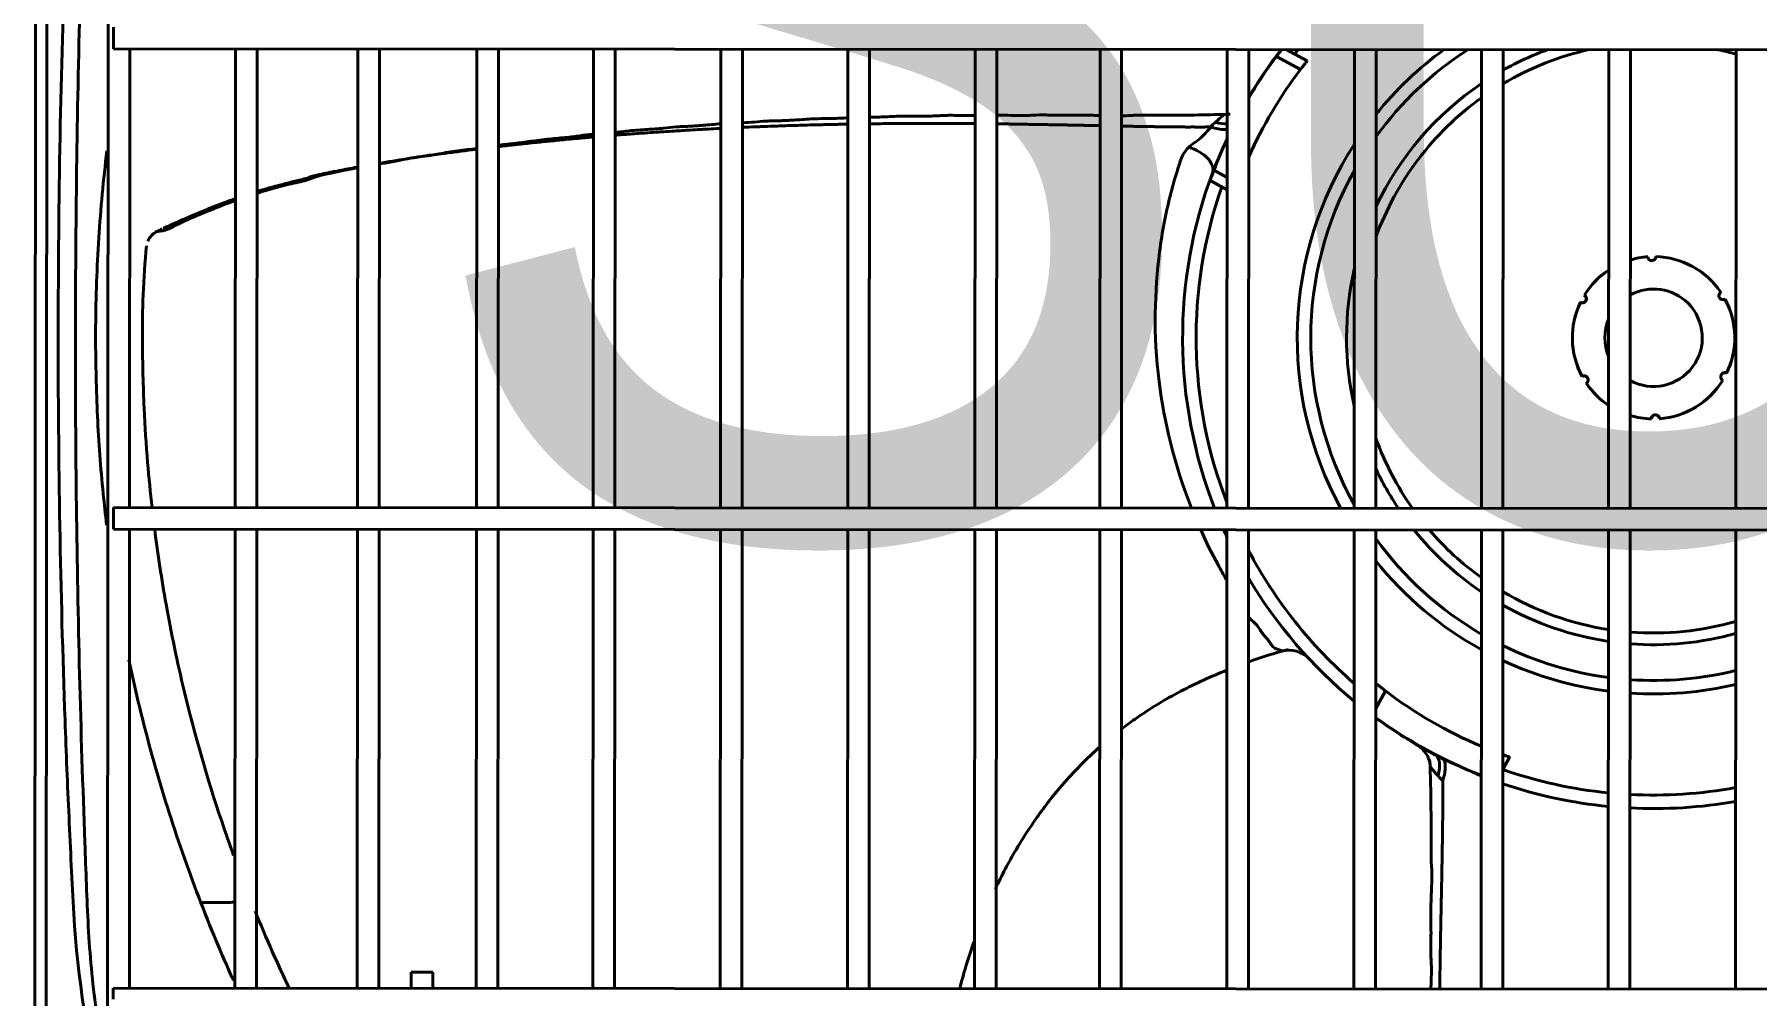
# Model space of a CAD drawing. Extents: x 58467 to 79089, y -33726 to -17391.
# Drawn here: x 78373.81 to 78405.62, y -20711.79 to -20694.03 of the extents above; entities that cross this region are included whole.
import ezdxf

# ---------------------------------------------------------------- set-up
doc = ezdxf.new("R2010")
doc.units = 0
doc.header["$LTSCALE"] = 100
doc.layers.add('+ENTE-ST-DOSEME USTU KONDDRENAJ', color=110, linetype='DOSEMEUSTUKONDENSDRENAJ_LINE', lineweight=40)
doc.layers.add('BA_text_material', color=12, linetype='Continuous')
doc.styles.add('text2', font='arial.ttf', dxfattribs={"width": 0.8})
doc.linetypes.add('DOSEMEUSTUKONDENSDRENAJ_LINE', pattern='A,300,-40,["CD",Standard,S=15,R=0,X=-35,Y=-7.5],0', length=340)

# ---------------------------------------------------------------- blocks, each defined once
blk = doc.blocks.new('4. KAT')
at = {"color": 3}
for p, q in [((54064.397, -33424.145, -3.339), (54064.427, -33375.089, -3.339)), ((54064.639, -33375.177, -3.339), (54064.609, -33423.993, -3.339)), ((54065.771, -33376.922, -3.339), (54065.744, -33422.314, -3.339)), ((54065.86, -33395.179, -3.339), (54065.86, -33394.979, -3.339)), ((54065.86, -33395.379, -3.339), (54065.86, -33395.179, -3.339)), ((54065.86, -33395.379, -3.339), (54184.223, -33395.451, -3.339)), ((54066.155, -33403.857, -3.339), (54066.16, -33395.379, -3.339)), ((54068.11, -33395.38, -3.339), (54068.105, -33403.859, -3.339)), ((54068.505, -33403.859, -3.339), (54068.51, -33395.38, -3.339)), ((54070.369, -33395.382, -3.339), (54070.364, -33403.86, -3.339)), ((54070.764, -33403.86, -3.339), (54070.769, -33395.382, -3.339)), ((54072.568, -33395.383, -3.339), (54072.563, -33403.861, -3.339)), ((54072.963, -33403.861, -3.339), (54072.968, -33395.384, -3.339)), ((54074.725, -33395.385, -3.339), (54074.72, -33403.862, -3.339)), ((54075.12, -33403.862, -3.339), (54075.125, -33395.385, -3.339)), ((54077.075, -33395.386, -3.339), (54077.069, -33403.864, -3.339)), ((54077.469, -33403.864, -3.339), (54077.475, -33395.386, -3.339)), ((54079.424, -33395.387, -3.339), (54079.419, -33403.865, -3.339)), ((54079.819, -33403.865, -3.339), (54079.824, -33395.388, -3.339)), ((54081.774, -33395.389, -3.339), (54081.769, -33403.867, -3.339)), ((54082.169, -33403.867, -3.339), (54082.174, -33395.389, -3.339)), ((54084.081, -33395.39, -3.339), (54084.075, -33403.868, -3.339)), ((54084.475, -33403.868, -3.339), (54084.48, -33395.391, -3.339)), ((54086.43, -33395.392, -3.339), (54086.425, -33403.869, -3.339)), ((54086.825, -33403.87, -3.339), (54086.83, -33395.392, -3.339)), ((54087.517, -33395.392, -3.339), (54087.906, -33395.606, -3.339)), ((54088.78, -33395.393, -3.339), (54088.775, -33403.871, -3.339)), ((54089.175, -33403.871, -3.339), (54089.18, -33395.393, -3.339)), ((54091.129, -33395.395, -3.339), (54091.124, -33403.872, -3.339)), ((54091.524, -33403.872, -3.339), (54091.529, -33395.395, -3.339)), ((54093.479, -33395.396, -3.339), (54093.474, -33403.874, -3.339)), ((54093.874, -33403.874, -3.339), (54093.879, -33395.396, -3.339)), ((54095.829, -33395.397, -3.339), (54095.824, -33403.875, -3.339)), ((54087.782, -33395.766, -3.339), (54087.339, -33395.522, -3.339)), ((54086.184, -33397.626, -3.339), (54086.429, -33397.76, -3.339)), ((54086.429, -33397.988, -3.339), (54086.114, -33397.815, -3.339)), ((54084.483, -33398.714, -3.339), (54084.478, -33398.713, -3.339)), ((54084.483, -33398.714, -3.339), (54084.478, -33398.713, -3.339)), ((54184.218, -33403.929, -3.339), (54065.855, -33403.857, -3.339)), ((54065.855, -33404.057, -3.339), (54065.855, -33403.857, -3.339)), ((54065.855, -33404.257, -3.339), (54065.855, -33404.057, -3.339)), ((54065.855, -33404.257, -3.339), (54184.217, -33404.329, -3.339)), ((54066.15, -33412.736, -3.339), (54066.155, -33404.257, -3.339)), ((54068.104, -33404.258, -3.339), (54068.099, -33412.737, -3.339)), ((54068.499, -33412.737, -3.339), (54068.504, -33404.258, -3.339)), ((54070.364, -33404.26, -3.339), (54070.358, -33412.738, -3.339)), ((54070.758, -33412.739, -3.339), (54070.763, -33404.26, -3.339)), ((54072.563, -33404.261, -3.339), (54072.558, -33412.74, -3.339)), ((54072.958, -33412.74, -3.339), (54072.963, -33404.261, -3.339)), ((54074.72, -33404.262, -3.339), (54074.714, -33412.741, -3.339)), ((54075.114, -33412.741, -3.339), (54075.12, -33404.262, -3.339)), ((54077.069, -33404.264, -3.339), (54077.064, -33412.742, -3.339)), ((54077.464, -33412.743, -3.339), (54077.469, -33404.264, -3.339)), ((54079.419, -33404.265, -3.339), (54079.414, -33412.744, -3.339)), ((54079.814, -33412.744, -3.339), (54079.819, -33404.265, -3.339)), ((54081.769, -33404.267, -3.339), (54081.763, -33412.745, -3.339)), ((54082.163, -33412.745, -3.339), (54082.168, -33404.267, -3.339)), ((54084.075, -33404.268, -3.339), (54084.07, -33412.747, -3.339)), ((54084.47, -33412.747, -3.339), (54084.475, -33404.268, -3.339)), ((54086.425, -33404.269, -3.339), (54086.42, -33412.748, -3.339)), ((54086.82, -33412.748, -3.339), (54086.825, -33404.27, -3.339)), ((54088.774, -33404.271, -3.339), (54088.769, -33412.749, -3.339)), ((54089.169, -33412.75, -3.339), (54089.174, -33404.271, -3.339)), ((54091.124, -33404.272, -3.339), (54091.119, -33412.751, -3.339)), ((54091.519, -33412.751, -3.339), (54091.524, -33404.272, -3.339)), ((54093.474, -33404.274, -3.339), (54093.469, -33412.752, -3.339)), ((54093.868, -33412.752, -3.339), (54093.874, -33404.274, -3.339)), ((54095.823, -33404.275, -3.339), (54095.818, -33412.754, -3.339)), ((54087.935, -33406.642, -3.339), (54087.924, -33406.63, -3.339)), ((54089.173, -33407.154, -3.339), (54089.193, -33407.118, -3.339)), ((54089.352, -33407.242, -3.339), (54089.172, -33407.57, -3.339)), ((54091.646, -33408.466, -3.339), (54091.521, -33408.693, -3.339)), ((54067.994, -33411.151, -3.339), (54067.495, -33411.151, -3.339)), ((54071.358, -33412.439, -3.339), (54071.358, -33412.739, -3.339)), ((54071.758, -33412.74, -3.339), (54071.758, -33412.44, -3.339)), ((54184.212, -33412.808, -3.339), (54065.849, -33412.736, -3.339)), ((54065.849, -33412.936, -3.339), (54065.849, -33412.736, -3.339))]:
    blk.add_line(p, q, dxfattribs=at)
at = {"color": 3, "extrusion": (0, 0, -1)}
for centre, radius, start, end in [((-54094.305, -33400.719, 3.339), 8.699, 30.7488, 37.7632), ((-54094.305, -33400.719, 3.339), 6.582, 38.8361, 53.9955), ((-54094.305, -33400.719, 3.339), 5.671, 60.6836, 69.8355), ((-54094.305, -33400.719, 3.339), 8.191, 24.1036, 37.2082), ((-54094.305, -33400.719, 3.339), 5.671, 25.2911, 55.9305), ((-54094.305, -33400.719, 3.339), 6.582, 331.3811, 32.8905), ((-54094.305, -33400.719, 3.339), 8.699, 338.763, 20.4706), ((-54094.305, -33400.719, 3.339), 1.5, 73.3885, 85.9198), ((-54094.305, -33400.719, 3.339), 1.5, 73.3885, 85.82), ((-54094.274, -33399.219, 3.339), 0.075, 180.2174, 357.3523), ((-54094.305, -33400.719, 3.339), 1.5, 91.5498, 145.82), ((-54094.305, -33400.719, 3.339), 1.5, 91.65, 145.9198), ((-54094.305, -33400.719, 3.339), 5.671, 347.1649, 12.8937), ((-54094.305, -33400.719, 3.339), 1.5, 31.5485, 56.4533), ((-54094.305, -33400.719, 3.339), 1.5, 31.65, 56.4538), ((-54095.588, -33399.942, 3.339), 0.075, 240.2174, 57.3523), ((-54094.305, -33400.719, 3.339), 1.5, 331.5498, 25.8212), ((-54094.305, -33400.719, 3.339), 1.5, 331.65, 25.9198), ((-54092.991, -33399.997, 3.339), 0.075, 120.2174, 297.3523), ((-54094.305, -33400.719, 3.339), 1.5, 151.5498, 205.82), ((-54094.305, -33400.719, 3.339), 1.5, 151.65, 205.9198), ((-54093.023, -33401.496, 3.339), 0.075, 60.2174, 237.3523), ((-54095.62, -33401.441, 3.339), 0.075, 300.2174, 117.3523), ((-54094.305, -33400.719, 3.339), 1.5, 303.6166, 325.9198), ((-54094.305, -33400.719, 3.339), 1.5, 303.6167, 325.82), ((-54094.305, -33400.719, 3.339), 1.5, 211.65, 265.9198), ((-54094.305, -33400.719, 3.339), 1.5, 211.5498, 265.82), ((-54094.305, -33400.719, 3.339), 1.5, 271.65, 286.6819), ((-54094.305, -33400.719, 3.339), 1.5, 271.5498, 286.6818), ((-54094.337, -33402.218, 3.339), 0.075, 0.2174, 177.3523), ((-54094.305, -33400.719, 3.339), 5.671, 326.223, 334.7674), ((-54094.305, -33400.719, 3.339), 8.699, 334.9544, 335.9075), ((-54094.305, -33400.719, 3.339), 5.671, 304.128, 321.2055), ((-54094.305, -33400.719, 3.339), 6.582, 298.9136, 321.2224), ((-54094.305, -33400.719, 3.339), 8.699, 309.5, 329.3225), ((-54094.305, -33400.719, 3.339), 5.671, 278.4443, 299.3749), ((-54094.305, -33400.719, 3.339), 5.671, 254.4874, 274.3774), ((-54094.305, -33400.719, 3.339), 6.582, 277.2743, 295.0099), ((-54094.305, -33400.719, 3.339), 6.582, 256.6811, 273.7755), ((-54094.305, -33400.719, 3.339), 8.191, 292.8743, 307.2082), ((-54094.305, -33400.719, 3.339), 8.699, 297.7046, 306.1661), ((-54094.305, -33400.719, 3.339), 8.699, 275.5067, 288.6678), ((-54094.305, -33400.719, 3.339), 8.699, 259.97, 272.8647)]:
    blk.add_arc(centre, radius, start, end, dxfattribs=at)
at = {"color": 3}
for centre, radius, start, end in [((54094.305, -33400.719, -3.339), 8.449, 140.9126, 141.6783), ((54094.305, -33400.719, -3.339), 6.332, 122.7589, 144.0551), ((54094.305, -33400.719, -3.339), 5.455, 102.5933, 120.5933), ((54094.305, -33400.719, -3.339), 5.455, 73.782, 77.3314), ((54094.305, -33400.719, -3.339), 8.691, 143.28, 149.3367), ((54094.305, -33400.719, -3.339), 5.455, 125.6107, 160.0582), ((54094.305, -33400.719, -3.339), 8.691, 154.9918, 159.1503), ((54094.305, -33400.719, -3.339), 6.332, 150.7882, 209.142), ((54094.305, -33400.719, -3.339), 8.449, 160.7519, 201.1356), ((54094.305, -33400.719, -3.339), 0.9, 44.9651, 118.4781), ((54094.305, -33400.719, -3.339), 0.9, 241.4519, 44.9651), ((54094.305, -33400.719, -3.339), 0.9, 157.167, 202.7632), ((54094.305, -33400.719, -3.339), 5.455, 199.872, 215.3182), ((54094.305, -33400.719, -3.339), 5.455, 220.6507, 234.3195), ((54094.305, -33400.719, -3.339), 8.449, 207.6919, 229.0906), ((54094.305, -33400.719, -3.339), 6.332, 215.8751, 239.832), ((54094.305, -33400.719, -3.339), 5.455, 239.337, 261.2182), ((54094.305, -33400.719, -3.339), 5.455, 265.4482, 286.1482), ((54094.305, -33400.719, -3.339), 6.332, 243.9326, 262.4389), ((54094.305, -33400.719, -3.339), 6.332, 266.0782, 283.8589), ((54094.305, -33400.719, -3.339), 8.691, 233.7985, 248.508), ((54094.305, -33400.719, -3.339), 8.449, 250.7519, 264.331), ((54094.305, -33400.719, -3.339), 8.449, 267.0506, 280.3304), ((54067.994, -33410.651, -3.339), 0.5, 269.9651, 282.2713)]:
    blk.add_arc(centre, radius, start, end, dxfattribs=at)
at = {"color": 3, "extrusion": (-5.02823e-06, 5.39341e-06, 1)}
blk.add_arc((54087.578, -33406.992, -3.793), 0.5, 43.0528, 106.4328, dxfattribs=at)
at = {"color": 3}
for centre, major_axis, ratio, start_param, end_param in [((54086.161, -33396.442, -3.339), (-0.443, 0.232), 0.512974, 1.938544, 2.458256), ((54085.688, -33397.502, -3.339), (0.468, -0.175), 0.588101, 0, 1.726902), ((54090.029, -33408.863, -3.339), (-0.232, -0.443), 0.512974, 1.938544, 3.141593)]:
    blk.add_ellipse(centre, major_axis=major_axis, ratio=ratio, start_param=start_param, end_param=end_param, dxfattribs=at)
for points, knots in [([(54064.836, -33400.601, -3.339), (54064.837, -33398.203, -3.339), (54064.882, -33395.807, -3.339), (54064.993, -33392.815, -3.339), (54065.019, -33392.217, -3.339), (54065.075, -33391.022, -3.339), (54065.101, -33390.424, -3.339), (54065.213, -33388.638, -3.339), (54065.393, -33387.469, -3.339), (54065.68, -33386.323, -3.339)], [0, 0, 0, 0, 0.5, 0.5, 0.625, 0.625, 0.75, 0.75, 1, 1, 1, 1]), ([(54065.739, -33387.176, -3.339), (54065.665, -33387.551, -3.339), (54065.602, -33387.928, -3.339), (54065.481, -33388.816, -3.339), (54065.433, -33389.329, -3.339), (54065.377, -33390.361, -3.339), (54065.36, -33390.879, -3.339), (54065.3, -33392.432, -3.339), (54065.266, -33393.468, -3.339), (54065.184, -33396.576, -3.339), (54065.156, -33398.648, -3.339), (54065.154, -33400.721, -3.339)], [0, 0, 0, 0, 0.085061, 0.085061, 0.199428, 0.199428, 0.313796, 0.313796, 0.54253, 0.54253, 1, 1, 1, 1]), ([(54087.339, -33395.522, -3.339), (54087.353, -33395.504, -3.339), (54087.367, -33395.486, -3.339), (54087.393, -33395.451, -3.339), (54087.405, -33395.435, -3.339), (54087.425, -33395.41, -3.339), (54087.433, -33395.399, -3.339), (54087.439, -33395.391, -3.339)], [0, 0, 0, 0, 0.355398, 0.355398, 0.710856, 0.710856, 1, 1, 1, 1]), ([(54087.907, -33395.606, -3.339), (54087.906, -33395.606, -3.339), (54087.904, -33395.609, -3.339), (54087.895, -33395.621, -3.339), (54087.888, -33395.629, -3.339), (54087.871, -33395.651, -3.339), (54087.86, -33395.664, -3.339), (54087.837, -33395.694, -3.339), (54087.824, -33395.711, -3.339), (54087.801, -33395.741, -3.339), (54087.792, -33395.753, -3.339), (54087.782, -33395.766, -3.339)], [0, 0, 0, 0, 0.211356, 0.211356, 0.422617, 0.422617, 0.635365, 0.635365, 0.851032, 0.851032, 1, 1, 1, 1]), ([(54079.423, -33396.655, -3.339), (54079.411, -33396.656, -3.339), (54079.303, -33396.664, -3.339), (54079.137, -33396.668, -3.339), (54078.916, -33396.67, -3.339), (54078.677, -33396.679, -3.339), (54078.424, -33396.699, -3.339), (54078.209, -33396.71, -3.339), (54078.037, -33396.712, -3.339), (54077.879, -33396.716, -3.339), (54077.695, -33396.736, -3.339), (54077.548, -33396.743, -3.339), (54077.474, -33396.746, -3.339)], [0, 0, 0, 0, 0.018343, 0.157453, 0.238031, 0.324289, 0.506652, 0.672833, 0.73751, 0.790122, 0.895489, 1, 1, 1, 1]), ([(54081.768, -33396.611, -3.339), (54081.745, -33396.611, -3.339), (54081.62, -33396.614, -3.339), (54081.484, -33396.612, -3.339), (54081.322, -33396.609, -3.339), (54081.239, -33396.61, -3.339), (54081.086, -33396.619, -3.339), (54080.908, -33396.627, -3.339), (54080.69, -33396.623, -3.339), (54080.438, -33396.621, -3.339), (54080.151, -33396.636, -3.339), (54079.949, -33396.644, -3.339), (54079.836, -33396.645, -3.339), (54079.825, -33396.645, -3.339)], [0, 0, 0, 0, 0.038603, 0.211293, 0.242009, 0.269654, 0.324997, 0.458672, 0.537504, 0.623223, 0.806489, 0.981461, 1, 1, 1, 1]), ([(54084.08, -33396.615, -3.339), (54083.991, -33396.611, -3.339), (54083.706, -33396.6, -3.339), (54083.402, -33396.61, -3.339), (54083.156, -33396.605, -3.339), (54083.03, -33396.602, -3.339), (54082.848, -33396.604, -3.339), (54082.652, -33396.621, -3.339), (54082.385, -33396.608, -3.339), (54082.238, -33396.604, -3.339), (54082.172, -33396.604, -3.339)], [0, 0, 0, 0, 0.131646, 0.410876, 0.520141, 0.562705, 0.601468, 0.78581, 0.899724, 1, 1, 1, 1]), ([(54086.487, -33396.588, -3.339), (54086.291, -33396.594, -3.339), (54085.895, -33396.605, -3.339), (54085.473, -33396.608, -3.339), (54085.187, -33396.609, -3.339), (54085.065, -33396.608, -3.339), (54084.933, -33396.61, -3.339), (54084.825, -33396.607, -3.339), (54084.724, -33396.608, -3.339), (54084.608, -33396.613, -3.339), (54084.53, -33396.618, -3.339), (54084.478, -33396.621, -3.339)], [0, 0, 0, 0, 0.286213, 0.579725, 0.615099, 0.700692, 0.766378, 0.829652, 0.869632, 0.911891, 1, 1, 1, 1]), ([(54086.209, -33396.738, -3.339), (54086.261, -33396.691, -3.339), (54086.312, -33396.647, -3.339), (54086.368, -33396.604, -3.339), (54086.378, -33396.594, -3.339), (54086.375, -33396.592, -3.339)], [0, 0, 0, 0, 0.677972, 0.677972, 1, 1, 1, 1]), ([(54074.726, -33397.01, -3.339), (54074.709, -33397.012, -3.339), (54074.63, -33397.019, -3.339), (54074.519, -33397.028, -3.339), (54074.362, -33397.042, -3.339), (54074.22, -33397.056, -3.339), (54074.062, -33397.071, -3.339), (54073.918, -33397.085, -3.339), (54073.776, -33397.099, -3.339), (54073.621, -33397.115, -3.339), (54073.482, -33397.13, -3.339), (54073.33, -33397.146, -3.339), (54073.193, -33397.162, -3.339), (54073.062, -33397.176, -3.339), (54072.992, -33397.185, -3.339), (54072.967, -33397.187, -3.339)], [0, 0, 0, 0, 0.028017, 0.134196, 0.187285, 0.293464, 0.373098, 0.452732, 0.532366, 0.612, 0.718179, 0.771268, 0.877447, 0.957081, 1, 1, 1, 1]), ([(54074.726, -33396.961, -3.339), (54074.71, -33396.962, -3.339), (54074.658, -33396.966, -3.339), (54074.515, -33396.979, -3.339), (54074.298, -33397.015, -3.339), (54074.042, -33397.034, -3.339), (54073.815, -33397.057, -3.339), (54073.586, -33397.087, -3.339), (54073.357, -33397.12, -3.339), (54073.14, -33397.141, -3.339), (54072.999, -33397.158, -3.339), (54072.968, -33397.162, -3.339)], [0, 0, 0, 0, 0.026625, 0.086224, 0.216151, 0.379674, 0.473035, 0.573734, 0.780901, 0.950937, 1, 1, 1, 1]), ([(54077.074, -33396.766, -3.339), (54077.073, -33396.766, -3.339), (54076.957, -33396.775, -3.339), (54076.759, -33396.795, -3.339), (54076.546, -33396.81, -3.339), (54076.372, -33396.817, -3.339), (54076.209, -33396.825, -3.339), (54075.998, -33396.853, -3.339), (54075.766, -33396.868, -3.339), (54075.548, -33396.881, -3.339), (54075.338, -33396.901, -3.339), (54075.204, -33396.917, -3.339), (54075.121, -33396.927, -3.339)], [0, 0, 0, 0, 0.001003, 0.175577, 0.336729, 0.400183, 0.452324, 0.558124, 0.692378, 0.769859, 0.852982, 1, 1, 1, 1]), ([(54077.063, -33396.852, -3.339), (54077.04, -33396.853, -3.339), (54076.951, -33396.858, -3.339), (54076.831, -33396.864, -3.339), (54076.669, -33396.873, -3.339), (54076.524, -33396.881, -3.339), (54076.362, -33396.891, -3.339), (54076.202, -33396.901, -3.339), (54076.056, -33396.91, -3.339), (54075.894, -33396.921, -3.339), (54075.747, -33396.931, -3.339), (54075.583, -33396.942, -3.339), (54075.436, -33396.953, -3.339), (54075.292, -33396.964, -3.339), (54075.19, -33396.972, -3.339), (54075.136, -33396.976, -3.339), (54075.13, -33396.977, -3.339)], [0, 0, 0, 0, 0.035053, 0.135553, 0.185802, 0.286301, 0.361675, 0.43705, 0.537549, 0.587798, 0.688297, 0.763672, 0.839046, 0.91442, 0.989795, 1, 1, 1, 1]), ([(54079.421, -33396.773, -3.339), (54079.375, -33396.773, -3.339), (54079.296, -33396.775, -3.339), (54079.15, -33396.778, -3.339), (54079.015, -33396.781, -3.339), (54078.845, -33396.785, -3.339), (54078.694, -33396.789, -3.339), (54078.528, -33396.794, -3.339), (54078.381, -33396.798, -3.339), (54078.233, -33396.803, -3.339), (54078.07, -33396.809, -3.339), (54077.922, -33396.814, -3.339), (54077.758, -33396.821, -3.339), (54077.62, -33396.826, -3.339), (54077.514, -33396.831, -3.339), (54077.474, -33396.833, -3.339)], [0, 0, 0, 0, 0.070528, 0.121604, 0.223755, 0.274831, 0.376982, 0.453596, 0.530209, 0.606823, 0.683436, 0.785588, 0.836663, 0.938815, 1, 1, 1, 1]), ([(54081.776, -33396.763, -3.339), (54081.769, -33396.763, -3.339), (54081.73, -33396.763, -3.339), (54081.643, -33396.762, -3.339), (54081.513, -33396.761, -3.339), (54081.367, -33396.76, -3.339), (54081.221, -33396.76, -3.339), (54081.074, -33396.759, -3.339), (54080.926, -33396.759, -3.339), (54080.793, -33396.76, -3.339), (54080.641, -33396.76, -3.339), (54080.506, -33396.76, -3.339), (54080.338, -33396.761, -3.339), (54080.205, -33396.762, -3.339), (54080.041, -33396.764, -3.339), (54079.925, -33396.765, -3.339), (54079.843, -33396.766, -3.339), (54079.826, -33396.766, -3.339)], [0, 0, 0, 0, 0.010487, 0.061193, 0.137252, 0.213312, 0.289371, 0.365431, 0.44149, 0.517549, 0.568256, 0.669668, 0.720374, 0.821787, 0.872493, 0.973906, 1, 1, 1, 1]), ([(54084.081, -33396.801, -3.339), (54084.056, -33396.8, -3.339), (54083.984, -33396.799, -3.339), (54083.879, -33396.797, -3.339), (54083.754, -33396.794, -3.339), (54083.628, -33396.792, -3.339), (54083.503, -33396.789, -3.339), (54083.378, -33396.787, -3.339), (54083.254, -33396.785, -3.339), (54083.128, -33396.782, -3.339), (54083.004, -33396.78, -3.339), (54082.878, -33396.778, -3.339), (54082.751, -33396.776, -3.339), (54082.608, -33396.773, -3.339), (54082.479, -33396.771, -3.339), (54082.331, -33396.769, -3.339), (54082.239, -33396.768, -3.339), (54082.181, -33396.767, -3.339), (54082.172, -33396.767, -3.339)], [0, 0, 0, 0, 0.040051, 0.114821, 0.164667, 0.239437, 0.314206, 0.364053, 0.438822, 0.513592, 0.563438, 0.638207, 0.712977, 0.762823, 0.862516, 0.912362, 0.987132, 1, 1, 1, 1]), ([(54086.12, -33396.825, -3.339), (54086.104, -33396.825, -3.339), (54086.063, -33396.825, -3.339), (54085.978, -33396.826, -3.339), (54085.886, -33396.826, -3.339), (54085.792, -33396.825, -3.339), (54085.709, -33396.826, -3.339), (54085.627, -33396.825, -3.339), (54085.531, -33396.824, -3.339), (54085.431, -33396.824, -3.339), (54085.32, -33396.822, -3.339), (54085.221, -33396.821, -3.339), (54085.114, -33396.82, -3.339), (54085.015, -33396.818, -3.339), (54084.914, -33396.816, -3.339), (54084.798, -33396.815, -3.339), (54084.696, -33396.813, -3.339), (54084.585, -33396.811, -3.339), (54084.516, -33396.809, -3.339), (54084.476, -33396.809, -3.339)], [0, 0, 0, 0, 0.032149, 0.083522, 0.160582, 0.211955, 0.263329, 0.314702, 0.366075, 0.443135, 0.494509, 0.571569, 0.622942, 0.674316, 0.751376, 0.802749, 0.879809, 0.931182, 1, 1, 1, 1]), ([(54085.716, -33397.203, -3.339), (54085.778, -33397.144, -3.339), (54085.862, -33397.094, -3.339), (54086.008, -33396.969, -3.339), (54086.068, -33396.893, -3.339), (54086.133, -33396.827, -3.339)], [0, 0, 0, 0, 0.5, 0.5, 1, 1, 1, 1]), ([(54086.12, -33396.825, -3.339), (54086.12, -33396.825, -3.339), (54086.12, -33396.825, -3.339), (54086.149, -33396.794, -3.339), (54086.179, -33396.765, -3.339), (54086.209, -33396.738, -3.339)], [0, 0, 0, 0, 0.000046, 0.000046, 1, 1, 1, 1]), ([(54086.133, -33396.827, -3.339), (54086.224, -33396.856, -3.339), (54086.31, -33396.872, -3.339), (54086.398, -33396.872, -3.339), (54086.416, -33396.871, -3.339), (54086.432, -33396.869, -3.339)], [0, 0, 0, 0, 0.78393, 0.78393, 1, 1, 1, 1]), ([(54086.429, -33397.042, -3.339), (54086.408, -33397.088, -3.339), (54086.387, -33397.134, -3.339), (54086.328, -33397.267, -3.339), (54086.29, -33397.353, -3.339), (54086.219, -33397.518, -3.339), (54086.186, -33397.598, -3.339), (54086.156, -33397.677, -3.339)], [0, 0, 0, 0, 0.218967, 0.218967, 0.624953, 0.624953, 1, 1, 1, 1]), ([(54065.525, -33400.721, -3.339), (54065.528, -33400.446, -3.339), (54065.533, -33399.898, -3.339), (54065.57, -33399.079, -3.339), (54065.628, -33398.267, -3.339), (54065.688, -33397.663, -3.339), (54065.727, -33397.33, -3.339), (54065.735, -33397.264, -3.339)], [0, 0, 0, 0, 0.238005, 0.47449, 0.709453, 0.942891, 1, 1, 1, 1]), ([(54072.568, -33397.223, -3.339), (54072.555, -33397.225, -3.339), (54072.485, -33397.234, -3.339), (54072.351, -33397.248, -3.339), (54072.101, -33397.28, -3.339), (54071.837, -33397.327, -3.339), (54071.614, -33397.361, -3.339), (54071.429, -33397.387, -3.339), (54071.261, -33397.413, -3.339), (54071.059, -33397.461, -3.339), (54070.883, -33397.489, -3.339), (54070.779, -33397.505, -3.339), (54070.768, -33397.506, -3.339)], [0, 0, 0, 0, 0.0204, 0.107202, 0.200873, 0.403072, 0.589254, 0.661717, 0.721758, 0.842147, 0.982778, 1, 1, 1, 1]), ([(54072.569, -33397.235, -3.339), (54072.529, -33397.24, -3.339), (54072.444, -33397.251, -3.339), (54072.313, -33397.268, -3.339), (54072.176, -33397.286, -3.339), (54072.041, -33397.304, -3.339), (54071.893, -33397.324, -3.339), (54071.761, -33397.343, -3.339), (54071.616, -33397.363, -3.339), (54071.5, -33397.38, -3.339), (54071.355, -33397.402, -3.339), (54071.225, -33397.422, -3.339), (54071.082, -33397.445, -3.339), (54070.953, -33397.465, -3.339), (54070.848, -33397.482, -3.339), (54070.787, -33397.493, -3.339), (54070.768, -33397.496, -3.339)], [0, 0, 0, 0, 0.063846, 0.137211, 0.210576, 0.283941, 0.357305, 0.455125, 0.504035, 0.601855, 0.650765, 0.748585, 0.821949, 0.895314, 0.968679, 1, 1, 1, 1]), ([(54085.771, -33403.869, -3.339), (54085.455, -33403.071, -3.339), (54085.264, -33402.278, -3.339), (54085.063, -33400.661, -3.339), (54085.087, -33399.85, -3.339), (54085.229, -33398.762, -3.339), (54085.294, -33398.422, -3.339), (54085.414, -33397.946, -3.339), (54085.457, -33397.794, -3.339), (54085.525, -33397.575, -3.339), (54085.551, -33397.502, -3.339), (54085.581, -33397.399, -3.339), (54085.594, -33397.367, -3.339), (54085.638, -33397.292, -3.339), (54085.669, -33397.248, -3.339), (54085.716, -33397.203, -3.339)], [0, 0, 0, 0, 0.302954, 0.302954, 0.651477, 0.651477, 0.825738, 0.825738, 0.912869, 0.912869, 0.956435, 0.956435, 0.978217, 0.978217, 1, 1, 1, 1]), ([(54070.361, -33397.567, -3.339), (54070.358, -33397.568, -3.339), (54070.3, -33397.578, -3.339), (54070.215, -33397.594, -3.339), (54070.078, -33397.62, -3.339), (54069.969, -33397.641, -3.339), (54069.834, -33397.668, -3.339), (54069.726, -33397.69, -3.339), (54069.606, -33397.716, -3.339), (54069.499, -33397.739, -3.339), (54069.471, -33397.765, -3.339), (54069.352, -33397.793, -3.339), (54069.247, -33397.818, -3.339), (54069.142, -33397.843, -3.339), (54069.038, -33397.87, -3.339), (54068.935, -33397.897, -3.339), (54068.833, -33397.924, -3.339), (54068.733, -33397.952, -3.339), (54068.634, -33397.98, -3.339), (54068.561, -33398.002, -3.339), (54068.522, -33398.014, -3.339), (54068.508, -33398.018, -3.339)], [0, 0, 0, 0, 0.003473, 0.084564, 0.125109, 0.2062, 0.246746, 0.327836, 0.368382, 0.4292, 0.490018, 0.550836, 0.611654, 0.6522, 0.713018, 0.773836, 0.814381, 0.875199, 0.936017, 0.976563, 1, 1, 1, 1]), ([(54070.363, -33397.577, -3.339), (54070.319, -33397.586, -3.339), (54070.125, -33397.627, -3.339), (54069.93, -33397.663, -3.339), (54069.58, -33397.74, -3.339), (54069.466, -33397.804, -3.339), (54069.229, -33397.855, -3.339), (54069.049, -33397.894, -3.339), (54068.867, -33397.941, -3.339), (54068.72, -33397.984, -3.339), (54068.625, -33398.012, -3.339), (54068.563, -33398.031, -3.339), (54068.529, -33398.042, -3.339), (54068.51, -33398.048, -3.339)], [0, 0, 0, 0, 0.069935, 0.324368, 0.375737, 0.555953, 0.632284, 0.714834, 0.803633, 0.897292, 0.950384, 0.973119, 1, 1, 1, 1]), ([(54086.114, -33397.815, -3.339), (54086.114, -33397.815, -3.339), (54086.115, -33397.812, -3.339), (54086.12, -33397.798, -3.339), (54086.124, -33397.787, -3.339), (54086.133, -33397.761, -3.339), (54086.139, -33397.745, -3.339), (54086.152, -33397.71, -3.339), (54086.159, -33397.69, -3.339), (54086.172, -33397.655, -3.339), (54086.178, -33397.64, -3.339), (54086.184, -33397.626, -3.339)], [0, 0, 0, 0, 0.211758, 0.211758, 0.423432, 0.423432, 0.636431, 0.636431, 0.852021, 0.852021, 1, 1, 1, 1]), ([(54068.108, -33398.184, -3.339), (54068.077, -33398.195, -3.339), (54067.839, -33398.282, -3.339), (54067.516, -33398.413, -3.339), (54067.158, -33398.569, -3.339), (54066.979, -33398.658, -3.339), (54066.867, -33398.712, -3.339), (54066.779, -33398.743, -3.339), (54066.687, -33398.752, -3.339), (54066.642, -33398.76, -3.339), (54066.623, -33398.763, -3.339)], [0, 0, 0, 0, 0.054722, 0.413265, 0.565134, 0.700229, 0.769577, 0.820811, 0.901304, 1, 1, 1, 1]), ([(54068.108, -33398.15, -3.339), (54068.1, -33398.152, -3.339), (54068.058, -33398.167, -3.339), (54067.994, -33398.19, -3.339), (54067.915, -33398.22, -3.339), (54067.837, -33398.249, -3.339), (54067.76, -33398.279, -3.339), (54067.674, -33398.313, -3.339), (54067.6, -33398.343, -3.339), (54067.527, -33398.373, -3.339), (54067.466, -33398.398, -3.339), (54067.406, -33398.424, -3.339), (54067.338, -33398.452, -3.339), (54067.272, -33398.481, -3.339), (54067.206, -33398.509, -3.339), (54067.154, -33398.531, -3.339), (54067.099, -33398.555, -3.339), (54067.053, -33398.575, -3.339), (54067, -33398.599, -3.339), (54066.959, -33398.616, -3.339), (54066.911, -33398.637, -3.339), (54066.87, -33398.655, -3.339), (54066.835, -33398.67, -3.339), (54066.798, -33398.687, -3.339), (54066.782, -33398.694, -3.339), (54066.777, -33398.696, -3.339)], [0, 0, 0, 0, 0.013184, 0.076179, 0.118176, 0.160173, 0.223168, 0.265165, 0.32816, 0.370157, 0.412154, 0.454151, 0.496147, 0.559143, 0.60114, 0.643136, 0.685133, 0.72713, 0.769127, 0.811124, 0.853121, 0.895118, 0.937114, 0.979111, 1, 1, 1, 1]), ([(54066.757, -33398.704, -3.339), (54066.725, -33398.722, -3.339), (54066.661, -33398.758, -3.339), (54066.587, -33398.798, -3.339), (54066.538, -33398.854, -3.339), (54066.504, -33398.905, -3.339), (54066.49, -33398.932, -3.339)], [0, 0, 0, 0, 0.181976, 0.413188, 0.708779, 1, 1, 1, 1]), ([(54066.468, -33399.018, -3.339), (54066.438, -33399.322, -3.339), (54066.395, -33399.914, -3.339), (54066.389, -33400.915, -3.339), (54066.412, -33401.949, -3.339), (54066.479, -33402.971, -3.339), (54066.538, -33403.58, -3.339), (54066.57, -33403.858, -3.339)], [0, 0, 0, 0, 0.182857, 0.35926, 0.617017, 0.825344, 1, 1, 1, 1]), ([(54092.954, -33400.065, -3.339), (54092.97, -33400.074, -3.339), (54093.014, -33400.079, -3.339), (54093.054, -33400.045, -3.339), (54093.066, -33400.008, -3.339), (54093.064, -33399.978, -3.339), (54093.049, -33399.951, -3.339), (54093.034, -33399.938, -3.339), (54093.026, -33399.933, -3.339)], [0, 0, 0, 0, 0.25, 0.5, 0.625, 0.75, 0.875, 1, 1, 1, 1]), ([(54065.662, -33414.88, -3.339), (54065.376, -33413.726, -3.339), (54065.197, -33412.554, -3.339), (54065.089, -33410.769, -3.339), (54065.063, -33410.173, -3.339), (54065.008, -33408.98, -3.339), (54064.984, -33408.383, -3.339), (54064.876, -33405.395, -3.339), (54064.834, -33402.997, -3.339), (54064.836, -33400.601, -3.339)], [0, 0, 0, 0, 0.25, 0.25, 0.375, 0.375, 0.5, 0.5, 1, 1, 1, 1]), ([(54065.154, -33400.721, -3.339), (54065.153, -33402.794, -3.339), (54065.179, -33404.867, -3.339), (54065.257, -33407.975, -3.339), (54065.29, -33409.011, -3.339), (54065.348, -33410.564, -3.339), (54065.364, -33411.082, -3.339), (54065.419, -33412.115, -3.339), (54065.467, -33412.628, -3.339), (54065.586, -33413.511, -3.339), (54065.647, -33413.883, -3.339), (54065.72, -33414.253, -3.339)], [0, 0, 0, 0, 0.45798, 0.45798, 0.686971, 0.686971, 0.801466, 0.801466, 0.915961, 0.915961, 1, 1, 1, 1]), ([(54065.731, -33404.179, -3.339), (54065.708, -33403.986, -3.339), (54065.635, -33403.317, -3.339), (54065.546, -33402.165, -3.339), (54065.532, -33401.204, -3.339), (54065.525, -33400.721, -3.339)], [0, 0, 0, 0, 0.16864, 0.581968, 1, 1, 1, 1]), ([(54093.063, -33401.562, -3.339), (54093.079, -33401.553, -3.339), (54093.105, -33401.517, -3.339), (54093.096, -33401.466, -3.339), (54093.07, -33401.437, -3.339), (54093.043, -33401.424, -3.339), (54093.012, -33401.423, -3.339), (54092.993, -33401.429, -3.339), (54092.985, -33401.434, -3.339)], [0, 0, 0, 0, 0.25, 0.5, 0.625, 0.75, 0.875, 1, 1, 1, 1]), ([(54094.415, -33402.217, -3.339), (54094.414, -33402.198, -3.339), (54094.396, -33402.157, -3.339), (54094.348, -33402.139, -3.339), (54094.309, -33402.148, -3.339), (54094.285, -33402.165, -3.339), (54094.268, -33402.191, -3.339), (54094.265, -33402.211, -3.339), (54094.265, -33402.22, -3.339)], [0, 0, 0, 0, 0.25, 0.5, 0.625, 0.75, 0.875, 1, 1, 1, 1]), ([(54066.618, -33404.258, -3.339), (54066.676, -33404.72, -3.339), (54066.828, -33405.714, -3.339), (54067.202, -33407.51, -3.339), (54067.645, -33409.059, -3.339), (54068, -33410.074, -3.339), (54068.077, -33410.285, -3.339)], [0, 0, 0, 0, 0.230715, 0.496584, 0.895571, 1, 1, 1, 1]), ([(54086.411, -33405.185, -3.339), (54086.359, -33405.095, -3.339), (54086.31, -33405.006, -3.339), (54086.143, -33404.702, -3.339), (54086.037, -33404.486, -3.339), (54085.94, -33404.27, -3.339)], [0, 0, 0, 0, 0.29522, 0.29522, 1, 1, 1, 1]), ([(54087.443, -33406.506, -3.339), (54087.442, -33406.504, -3.339), (54087.439, -33406.5, -3.339), (54087.419, -33406.493, -3.339), (54087.403, -33406.488, -3.339), (54087.353, -33406.474, -3.339), (54087.318, -33406.461, -3.339), (54087.258, -33406.418, -3.339), (54087.243, -33406.386, -3.339), (54087.206, -33406.329, -3.339), (54087.185, -33406.303, -3.339), (54087.116, -33406.227, -3.339), (54087.075, -33406.172, -3.339), (54087.018, -33406.089, -3.339), (54087.002, -33406.06, -3.339), (54086.962, -33406.007, -3.339), (54086.936, -33405.984, -3.339), (54086.879, -33405.937, -3.339), (54086.851, -33405.911, -3.339), (54086.825, -33405.884, -3.339)], [0, 0, 0, 0, 0.041274, 0.041274, 0.097669, 0.097669, 0.210461, 0.210461, 0.323252, 0.323252, 0.436043, 0.436043, 0.661626, 0.661626, 0.774417, 0.774417, 0.887208, 0.887208, 1, 1, 1, 1]), ([(54068.072, -33412.594, -3.339), (54068.054, -33412.555, -3.339), (54067.932, -33412.282, -3.339), (54067.352, -33410.93, -3.339), (54066.687, -33408.997, -3.339), (54066.266, -33407.264, -3.339), (54066.141, -33406.668, -3.339)], [0, 0, 0, 0, 0.02049, 0.143703, 0.707183, 1, 1, 1, 1]), ([(54084.465, -33407.957, -3.339), (54084.551, -33407.891, -3.339), (54084.903, -33407.632, -3.339), (54085.544, -33407.242, -3.339), (54086.131, -33406.977, -3.339), (54086.421, -33406.861, -3.339)], [0, 0, 0, 0, 0.146134, 0.586198, 1, 1, 1, 1]), ([(54089.193, -33407.118, -3.339), (54089.193, -33407.118, -3.339), (54089.196, -33407.12, -3.339), (54089.207, -33407.129, -3.339), (54089.216, -33407.136, -3.339), (54089.238, -33407.153, -3.339), (54089.251, -33407.164, -3.339), (54089.281, -33407.187, -3.339), (54089.298, -33407.2, -3.339), (54089.327, -33407.223, -3.339), (54089.34, -33407.233, -3.339), (54089.352, -33407.242, -3.339)], [0, 0, 0, 0, 0.211356, 0.211356, 0.422617, 0.422617, 0.635365, 0.635365, 0.851032, 0.851032, 1, 1, 1, 1]), ([(54082.149, -33410.899, -3.339), (54082.264, -33410.654, -3.339), (54082.485, -33410.234, -3.339), (54082.882, -33409.61, -3.339), (54083.368, -33408.972, -3.339), (54083.797, -33408.528, -3.339), (54084.059, -33408.293, -3.339), (54084.071, -33408.283, -3.339)], [0, 0, 0, 0, 0.250799, 0.438254, 0.680606, 0.985878, 1, 1, 1, 1]), ([(54089.978, -33408.275, -3.339), (54090.015, -33408.3, -3.339), (54090.085, -33408.362, -3.339), (54090.154, -33408.495, -3.339), (54090.188, -33408.603, -3.339), (54090.18, -33408.659, -3.339), (54090.18, -33408.661, -3.339)], [0, 0, 0, 0, 0.282713, 0.623797, 0.98945, 1, 1, 1, 1]), ([(54090.414, -33408.891, -3.339), (54090.443, -33408.8, -3.339), (54090.458, -33408.715, -3.339), (54090.459, -33408.576, -3.339), (54090.443, -33408.523, -3.339), (54090.415, -33408.497, -3.339)], [0, 0, 0, 0, 0.5, 0.5, 1, 1, 1, 1]), ([(54090.415, -33408.497, -3.339), (54090.436, -33408.507, -3.339), (54090.456, -33408.517, -3.339), (54090.572, -33408.571, -3.339), (54090.67, -33408.614, -3.339), (54090.853, -33408.696, -3.339), (54090.939, -33408.734, -3.339), (54091.057, -33408.785, -3.339), (54091.089, -33408.799, -3.339), (54091.121, -33408.812, -3.339)], [0, 0, 0, 0, 0.087898, 0.087898, 0.500484, 0.500484, 0.864594, 0.864594, 1, 1, 1, 1]), ([(54091.522, -33408.422, -3.339), (54091.541, -33408.429, -3.339), (54091.559, -33408.435, -3.339), (54091.592, -33408.447, -3.339), (54091.607, -33408.452, -3.339), (54091.629, -33408.46, -3.339), (54091.638, -33408.463, -3.339), (54091.645, -33408.465, -3.339), (54091.646, -33408.466, -3.339), (54091.646, -33408.466, -3.339)], [0, 0, 0, 0, 0.272273, 0.272273, 0.55574, 0.55574, 0.835863, 0.835863, 1, 1, 1, 1]), ([(54090.174, -33408.538, -3.339), (54090.181, -33408.733, -3.339), (54090.192, -33409.13, -3.339), (54090.195, -33409.551, -3.339), (54090.196, -33409.837, -3.339), (54090.195, -33409.96, -3.339), (54090.196, -33410.091, -3.339), (54090.194, -33410.2, -3.339), (54090.194, -33410.301, -3.339), (54090.201, -33410.463, -3.339), (54090.218, -33410.647, -3.339), (54090.202, -33410.927, -3.339), (54090.186, -33411.313, -3.339), (54090.197, -33411.622, -3.339), (54090.192, -33411.868, -3.339), (54090.188, -33411.994, -3.339), (54090.19, -33412.176, -3.339), (54090.208, -33412.372, -3.339), (54090.196, -33412.606, -3.339), (54090.193, -33412.718, -3.339), (54090.192, -33412.752, -3.339)], [0, 0, 0, 0, 0.133514, 0.270433, 0.286934, 0.326862, 0.357504, 0.38702, 0.40567, 0.425383, 0.498549, 0.559198, 0.624297, 0.752478, 0.802637, 0.822176, 0.83997, 0.924593, 0.976886, 1, 1, 1, 1]), ([(54090.324, -33408.815, -3.339), (54090.278, -33408.763, -3.339), (54090.234, -33408.712, -3.339), (54090.19, -33408.656, -3.339), (54090.181, -33408.647, -3.339), (54090.179, -33408.65, -3.339)], [0, 0, 0, 0, 0.677972, 0.677972, 1, 1, 1, 1]), ([(54090.412, -33408.904, -3.339), (54090.412, -33408.904, -3.339), (54090.412, -33408.904, -3.339), (54090.381, -33408.875, -3.339), (54090.351, -33408.845, -3.339), (54090.324, -33408.815, -3.339)], [0, 0, 0, 0, 0.000046, 0.000046, 1, 1, 1, 1]), ([(54090.412, -33408.904, -3.339), (54090.412, -33408.92, -3.339), (54090.412, -33408.962, -3.339), (54090.412, -33409.046, -3.339), (54090.413, -33409.138, -3.339), (54090.412, -33409.232, -3.339), (54090.412, -33409.315, -3.339), (54090.412, -33409.397, -3.339), (54090.411, -33409.493, -3.339), (54090.41, -33409.593, -3.339), (54090.409, -33409.705, -3.339), (54090.407, -33409.803, -3.339), (54090.406, -33409.91, -3.339), (54090.405, -33410.01, -3.339), (54090.403, -33410.111, -3.339), (54090.401, -33410.226, -3.339), (54090.4, -33410.328, -3.339), (54090.397, -33410.444, -3.339), (54090.395, -33410.562, -3.339), (54090.393, -33410.682, -3.339), (54090.391, -33410.787, -3.339), (54090.388, -33410.895, -3.339), (54090.386, -33411.018, -3.339), (54090.384, -33411.145, -3.339), (54090.381, -33411.271, -3.339), (54090.378, -33411.396, -3.339), (54090.376, -33411.521, -3.339), (54090.373, -33411.646, -3.339), (54090.371, -33411.77, -3.339), (54090.369, -33411.896, -3.339), (54090.366, -33412.021, -3.339), (54090.364, -33412.147, -3.339), (54090.362, -33412.273, -3.339), (54090.36, -33412.416, -3.339), (54090.358, -33412.546, -3.339), (54090.356, -33412.669, -3.339), (54090.355, -33412.727, -3.339), (54090.355, -33412.751, -3.339)], [0, 0, 0, 0, 0.014596, 0.03792, 0.072906, 0.09623, 0.119554, 0.142878, 0.166202, 0.201188, 0.224512, 0.259498, 0.282822, 0.306146, 0.341132, 0.364456, 0.399442, 0.422766, 0.457752, 0.492738, 0.516062, 0.539386, 0.574372, 0.609358, 0.632682, 0.667668, 0.702654, 0.725978, 0.760964, 0.79595, 0.819274, 0.85426, 0.889246, 0.91257, 0.959218, 0.982542, 1, 1, 1, 1]), ([(54068.473, -33411.312, -3.339), (54068.574, -33411.56, -3.339), (54068.777, -33412.037, -3.339), (54068.995, -33412.513, -3.339), (54069.104, -33412.741, -3.339)], [0, 0, 0, 0, 0.520207, 1, 1, 1, 1]), ([(54081.489, -33412.742, -3.339), (54081.524, -33412.605, -3.339), (54081.605, -33412.316, -3.339), (54081.697, -33412.03, -3.339), (54081.749, -33411.88, -3.339)], [0, 0, 0, 0, 0.471851, 1, 1, 1, 1]), ([(54071.758, -33412.44, -3.339), (54071.758, -33412.44, -3.339), (54071.756, -33412.44, -3.339), (54071.747, -33412.44, -3.339), (54071.738, -33412.44, -3.339), (54071.714, -33412.44, -3.339), (54071.699, -33412.44, -3.339), (54071.664, -33412.44, -3.339), (54071.643, -33412.44, -3.339), (54071.601, -33412.44, -3.339), (54071.578, -33412.44, -3.339), (54071.533, -33412.439, -3.339), (54071.511, -33412.439, -3.339), (54071.469, -33412.439, -3.339), (54071.449, -33412.439, -3.339), (54071.414, -33412.439, -3.339), (54071.399, -33412.439, -3.339), (54071.376, -33412.439, -3.339), (54071.367, -33412.439, -3.339), (54071.359, -33412.439, -3.339), (54071.358, -33412.439, -3.339), (54071.358, -33412.439, -3.339)], [0, 0, 0, 0, 0.072796, 0.072796, 0.180355, 0.180355, 0.287914, 0.287914, 0.395473, 0.395473, 0.503031, 0.503031, 0.61059, 0.61059, 0.718149, 0.718149, 0.825708, 0.825708, 0.933267, 0.933267, 1, 1, 1, 1])]:
    blk.add_open_spline(points, degree=3, knots=knots, dxfattribs=at)
for points, degree in [([(54086.133, -33396.827, -3.339), (54086.129, -33396.826, -3.339), (54086.125, -33396.825, -3.339), (54086.12, -33396.826, -3.339)], 3), ([(54094.346, -33399.22, -3.339), (54094.346, -33399.25, -3.339), (54094.303, -33399.294, -3.339), (54094.242, -33399.295, -3.339), (54094.198, -33399.253, -3.339), (54094.196, -33399.223, -3.339)], 2), ([(54095.624, -33400.004, -3.339), (54095.598, -33400.019, -3.339), (54095.539, -33400.004, -3.339), (54095.507, -33399.952, -3.339), (54095.521, -33399.893, -3.339), (54095.546, -33399.876, -3.339)], 2), ([(54095.583, -33401.504, -3.339), (54095.557, -33401.488, -3.339), (54095.541, -33401.43, -3.339), (54095.57, -33401.376, -3.339), (54095.628, -33401.358, -3.339), (54095.655, -33401.372, -3.339)], 2), ([(54086.819, -33406.71, -3.339), (54087.062, -33406.623, -3.339), (54087.308, -33406.545, -3.339), (54087.56, -33406.476, -3.339)], 3), ([(54087.943, -33406.65, -3.339), (54087.947, -33406.655, -3.339), (54087.92, -33406.626, -3.339)], 2), ([(54090.261, -33408.42, -3.339), (54090.312, -33408.447, -3.339), (54090.363, -33408.472, -3.339), (54090.415, -33408.497, -3.339)], 3), ([(54090.414, -33408.891, -3.339), (54090.413, -33408.895, -3.339), (54090.412, -33408.9, -3.339), (54090.412, -33408.904, -3.339)], 3)]:
    blk.add_open_spline(points, degree=degree, dxfattribs=at)

msp = doc.modelspace()

# ---------------------------------------------------------------- block references
at = {"layer": '+ENTE-ST-DOSEME USTU KONDDRENAJ', "color": 3, "linetype": 'Continuous'}
msp.add_blockref('4. KAT', (24309.411, 12701.082), dxfattribs=at)

# ---------------------------------------------------------------- texts
at = {"layer": 'BA_text_material', "style": 'text2', "width": 0.8}
msp.add_text('SÜZGEÇ', height=20, dxfattribs=at).set_placement((78380.757, -20703.285))

doc.saveas('drawing.dxf')
